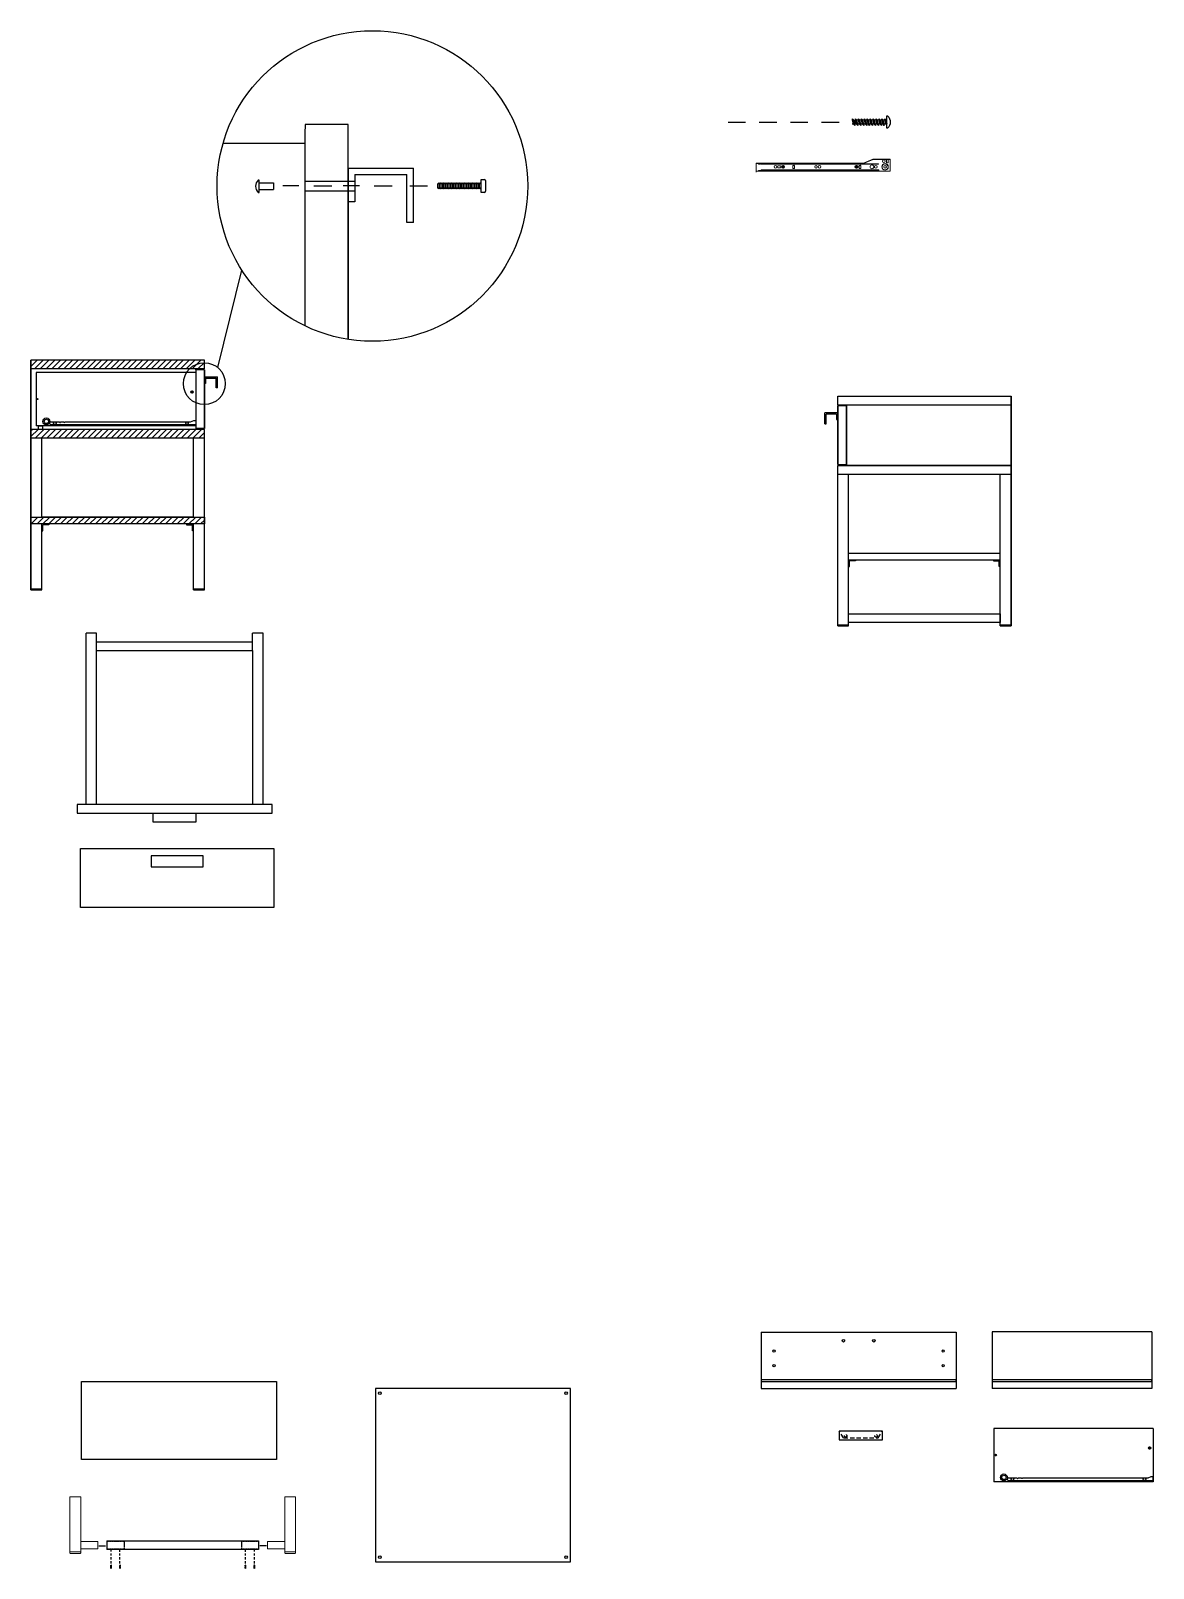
# Model space of a CAD drawing. Header units: millimetres. Extents: x 2356 to 2812, y 1436 to 1791.
# Drawn here: x 2553.1 to 2812.1, y 1436.7 to 1791.4 of the extents above; entities that cross this region are included whole.
import ezdxf

# ---------------------------------------------------------------- set-up
doc = ezdxf.new("R2010")
doc.units = ezdxf.units.MM
doc.linetypes.add('DASHDOT', pattern=[1, 0.5, -0.25, 0, -0.25])
doc.linetypes.add('HIDDEN', pattern=[0.375, 0.25, -0.125])
for name, color, linetype in [('A-FURN', 7, 'Continuous'), ('IN-FURN', 3, 'Continuous'), ('IN-FURN-STOR', 104, 'Continuous'), ('IN-FURN-WKSF', 4, 'Continuous'), ('viti e cerniere', 3, 'Continuous')]:
    doc.layers.add(name, color=color, linetype=linetype)
doc.layers.add('quote', color=1, linetype='Continuous', lineweight=15)
doc.layers.add('Simbologia', color=8, linetype='DASHDOT', lineweight=18)

# ---------------------------------------------------------------- blocks, each defined once
blk = doc.blocks.new('incastro vite')
at = {"layer": 'viti e cerniere'}
for p, q in [((55.801, 429.174), (55.801, 429.985)), ((55.801, 427.736), (55.801, 428.548)), ((55.801, 426.299), (55.801, 427.11)), ((55.801, 424.861), (55.801, 425.672)), ((55.876, 424.191), (55.876, 424.267)), ((55.876, 424.055), (55.876, 424.131)), ((55.876, 423.919), (55.876, 423.996)), ((55.876, 423.784), (55.876, 423.86)), ((55.876, 423.648), (55.876, 423.725)), ((55.876, 423.513), (55.876, 423.589)), ((55.69, 422.885), (55.69, 422.961)), ((55.876, 423.377), (55.876, 423.454)), ((55.876, 423.241), (55.876, 423.318)), ((55.876, 423.106), (55.876, 423.182)), ((55.876, 422.97), (55.876, 423.047)), ((55.876, 422.835), (55.876, 422.911)), ((55.69, 422.749), (55.69, 422.826)), ((55.69, 422.665), (55.69, 422.69)), ((55.876, 422.699), (55.876, 422.776))]:
    blk.add_line(p, q, dxfattribs=at)
for points in [[(55.933, 424.131), (55.876, 424.191), (55.69, 424.24), (55.633, 424.24), (55.933, 424.131), (55.876, 424.131), (55.69, 424.181), (55.633, 424.24)], [(55.933, 423.996), (55.876, 424.055), (55.69, 424.105), (55.633, 424.105), (55.933, 423.996), (55.876, 423.996), (55.69, 424.046), (55.633, 424.105)], [(55.933, 423.86), (55.876, 423.919), (55.69, 423.969), (55.633, 423.969), (55.933, 423.86), (55.876, 423.86), (55.69, 423.91), (55.633, 423.969)], [(55.933, 423.725), (55.876, 423.784), (55.69, 423.834), (55.633, 423.834), (55.933, 423.725), (55.876, 423.725), (55.69, 423.775), (55.633, 423.834)], [(55.933, 423.589), (55.876, 423.648), (55.69, 423.698), (55.633, 423.698), (55.933, 423.589), (55.876, 423.589), (55.69, 423.639), (55.633, 423.698)], [(55.933, 423.454), (55.876, 423.513), (55.69, 423.563), (55.633, 423.563), (55.933, 423.454), (55.876, 423.454), (55.69, 423.503), (55.633, 423.563)], [(55.933, 423.318), (55.876, 423.377), (55.69, 423.427), (55.633, 423.427), (55.933, 423.318), (55.876, 423.318), (55.69, 423.368), (55.633, 423.427)], [(55.933, 423.182), (55.876, 423.241), (55.69, 423.291), (55.633, 423.291), (55.933, 423.182), (55.876, 423.182), (55.69, 423.232), (55.633, 423.291)], [(55.933, 423.047), (55.876, 423.106), (55.69, 423.156), (55.633, 423.156), (55.933, 423.047), (55.876, 423.047), (55.69, 423.097), (55.633, 423.156)], [(55.933, 422.911), (55.876, 422.97), (55.69, 423.02), (55.633, 423.02), (55.933, 422.911), (55.876, 422.911), (55.69, 422.961), (55.633, 423.02)], [(55.933, 422.776), (55.876, 422.835), (55.69, 422.885), (55.633, 422.885), (55.933, 422.776), (55.876, 422.776), (55.69, 422.826), (55.633, 422.885)], [(55.909, 422.665), (55.876, 422.699), (55.69, 422.749), (55.633, 422.749), (55.864, 422.665)], [(55.783, 422.665), (55.69, 422.69), (55.633, 422.749)]]:
    blk.add_lwpolyline(points, dxfattribs=at)
blk.add_lwpolyline([(55.5, 422.665), (55.5, 422.628, 0.451416), (56.066, 422.628), (56.066, 422.665)], format="xyb", close=True, dxfattribs=at)

msp = doc.modelspace()

# ---------------------------------------------------------------- hatches: boundary and pattern name
at = {"layer": 'IN-FURN-STOR'}
h = msp.add_hatch(dxfattribs=at)
h.set_pattern_fill('ANSI31', color=256, scale=0.3)
h.paths.add_polyline_path([(2593.16, 1715.42), (2553.17, 1715.42), (2553.17, 1713.42), (2593.16, 1713.42)])
h.paths.add_polyline_path([(2593.16, 1699.42), (2553.17, 1699.42), (2553.17, 1697.42), (2593.16, 1697.42)])
h = msp.add_hatch(dxfattribs=at)
h.set_pattern_fill('ANSI31', color=256, scale=0.3)
h.paths.add_polyline_path([(2593.16, 1679.14), (2553.17, 1679.15), (2553.17, 1677.65), (2593.16, 1677.64)])

# ---------------------------------------------------------------- linework, layer by layer
for p, q in [((2626.37, 1759.71), (2641.39, 1759.71)), ((2641.39, 1747.21), (2641.39, 1759.71)), ((2627.87, 1758.21), (2639.89, 1758.21)), ((2627.87, 1758.21), (2627.87, 1751.95)), ((2639.89, 1747.21), (2639.89, 1758.21)), ((2627.87, 1751.95), (2626.37, 1751.95)), ((2641.39, 1747.21), (2639.89, 1747.21)), ((2593.16, 1715.42), (2553.16, 1715.42)), ((2553.16, 1715.42), (2553.16, 1662.42)), ((2593.16, 1713.42), (2553.16, 1713.42)), ((2553.17, 1662.42), (2553.17, 1715.42)), ((2591.16, 1713.21), (2591.16, 1713.42)), ((2593.16, 1713.42), (2593.16, 1715.42)), ((2593.16, 1713.21), (2591.16, 1713.21)), ((2591.16, 1713.21), (2591.16, 1699.63)), ((2593.16, 1699.63), (2593.16, 1713.21)), ((2593.16, 1713.21), (2593.16, 1699.63)), ((2593.16, 1711.54), (2596.17, 1711.54)), ((2593.46, 1709.99), (2593.16, 1709.99)), ((2593.46, 1711.24), (2595.87, 1711.24)), ((2593.46, 1711.24), (2593.46, 1709.99)), ((2595.87, 1709.04), (2595.87, 1711.24)), ((2596.17, 1709.04), (2596.17, 1711.54)), ((2596.17, 1709.04), (2595.87, 1709.04)), ((2739.29, 1705.14), (2739.29, 1707.14)), ((2739.29, 1707.14), (2779.29, 1707.14)), ((2779.29, 1707.14), (2779.29, 1654.14)), ((2779.29, 1654.14), (2779.29, 1707.14)), ((2739.29, 1703.25), (2736.29, 1703.25)), ((2736.29, 1700.75), (2736.29, 1703.25)), ((2738.99, 1702.95), (2736.59, 1702.95)), ((2736.59, 1700.75), (2736.59, 1702.95)), ((2738.99, 1702.95), (2738.99, 1701.7)), ((2739.29, 1705.14), (2779.29, 1705.14)), ((2739.29, 1691.34), (2739.29, 1704.92)), ((2739.29, 1704.92), (2741.29, 1704.92)), ((2739.29, 1704.92), (2739.29, 1691.34)), ((2741.29, 1704.92), (2741.29, 1705.14)), ((2741.29, 1704.92), (2741.29, 1691.34)), ((2593.16, 1699.42), (2553.16, 1699.42)), ((2593.16, 1699.63), (2591.16, 1699.63)), ((2591.16, 1699.63), (2591.16, 1699.42)), ((2593.16, 1662.42), (2593.16, 1699.42)), ((2736.29, 1700.75), (2736.59, 1700.75)), ((2738.99, 1701.7), (2739.29, 1701.7)), ((2593.16, 1697.42), (2553.16, 1697.42)), ((2555.67, 1679.15), (2555.67, 1697.42)), ((2590.66, 1679.15), (2590.66, 1697.42)), ((2593.16, 1662.42), (2593.16, 1697.42)), ((2739.29, 1691.34), (2741.29, 1691.34)), ((2739.29, 1654.14), (2739.29, 1691.13)), ((2739.29, 1691.13), (2779.29, 1691.13)), ((2739.29, 1689.14), (2779.29, 1689.14)), ((2739.29, 1654.14), (2739.29, 1689.14)), ((2741.29, 1691.34), (2741.29, 1691.13)), ((2741.79, 1654.14), (2741.79, 1689.14)), ((2776.79, 1654.14), (2776.79, 1689.14)), ((2590.66, 1679.15), (2555.67, 1679.15)), ((2555.67, 1662.42), (2555.67, 1677.65)), ((2590.66, 1677.65), (2555.67, 1677.65)), ((2555.67, 1676.05), (2555.9, 1676.05)), ((2555.9, 1676.05), (2555.9, 1677.41)), ((2557.26, 1677.41), (2555.9, 1677.41)), ((2557.26, 1677.65), (2557.26, 1677.41)), ((2589.07, 1677.65), (2589.07, 1677.41)), ((2589.07, 1677.41), (2590.43, 1677.41)), ((2590.43, 1676.05), (2590.43, 1677.41)), ((2590.66, 1676.05), (2590.43, 1676.05)), ((2590.66, 1662.42), (2590.66, 1677.65)), ((2741.79, 1670.86), (2776.79, 1670.86)), ((2741.79, 1669.36), (2776.79, 1669.36)), ((2741.79, 1667.77), (2742.03, 1667.77)), ((2742.03, 1667.77), (2742.03, 1669.12)), ((2743.38, 1669.12), (2742.03, 1669.12)), ((2743.38, 1669.36), (2743.38, 1669.12)), ((2775.2, 1669.36), (2775.2, 1669.12)), ((2775.2, 1669.12), (2776.55, 1669.12)), ((2776.55, 1667.77), (2776.55, 1669.12)), ((2776.79, 1667.77), (2776.55, 1667.77)), ((2555.67, 1662.59), (2553.17, 1662.59)), ((2555.67, 1662.42), (2553.17, 1662.42)), ((2553.17, 1662.42), (2555.67, 1662.42)), ((2593.16, 1662.59), (2590.66, 1662.59)), ((2593.16, 1662.42), (2590.66, 1662.42)), ((2590.66, 1662.42), (2593.16, 1662.42)), ((2739.29, 1654.31), (2741.79, 1654.31)), ((2739.29, 1654.14), (2741.79, 1654.14)), ((2741.79, 1654.14), (2739.29, 1654.14)), ((2776.79, 1654.31), (2779.29, 1654.31)), ((2776.79, 1654.14), (2779.29, 1654.14)), ((2779.29, 1654.14), (2776.79, 1654.14)), ((2586.92, 1601.04), (2580.92, 1601.04)), ((2580.92, 1601.04), (2580.92, 1598.54)), ((2592.92, 1601.04), (2586.92, 1601.04)), ((2592.92, 1598.54), (2592.92, 1601.04)), ((2580.92, 1598.54), (2592.92, 1598.54)), ((2677.64, 1438.18), (2677.64, 1478.18)), ((2812.07, 1468.96), (2812.07, 1456.62))]:
    msp.add_line(p, q)
at = {"lineweight": 5}
for p, q in [((2742.97, 1760.8), (2742.97, 1760.9)), ((2747.43, 1761.72), (2751.34, 1761.72))]:
    msp.add_line(p, q, dxfattribs=at)
for points in [[(2751.17, 1761.8), (2747.37, 1761.8), (2745.23, 1760.9), (2720.49, 1760.9), (2720.49, 1758.8)], [(2720.49, 1760.8), (2745.23, 1760.8), (2747.43, 1761.72)], [(2721.03, 1760.8), (2721.03, 1760.6), (2721.48, 1760.6), (2721.48, 1760.8)], [(2748.71, 1760.7), (2721.64, 1760.7), (2721.64, 1760.6), (2748.71, 1760.6), (2748.71, 1760.7)], [(2725.47, 1760.22), (2725.47, 1760.22), (2726.07, 1760.22)], [(2726.07, 1759.82), (2726.07, 1759.82), (2725.47, 1759.82)], [(2728.92, 1759.69), (2728.92, 1759.69), (2728.92, 1760.29)], [(2729.32, 1760.29), (2729.32, 1760.29), (2729.32, 1759.69)], [(2744.22, 1759.69), (2744.22, 1759.69), (2744.22, 1760.29)], [(2744.62, 1760.29), (2744.62, 1760.29), (2744.62, 1759.69)], [(2750.53, 1761.02), (2750.53, 1761.02), (2750.53, 1761.62)], [(2750.93, 1761.62), (2750.93, 1761.62), (2750.93, 1761.02)], [(2751.41, 1759.16), (2751.41, 1761.65)], [(2720.49, 1759), (2751.21, 1759)], [(2721.03, 1759), (2721.03, 1759.2), (2721.48, 1759.2), (2721.48, 1759)], [(2748.76, 1759.34), (2721.64, 1759.34), (2721.64, 1759.24), (2748.76, 1759.24), (2748.76, 1759.34)], [(2748.06, 1759.24), (2721.64, 1759.24), (2721.64, 1759.14), (2748.76, 1759.14), (2748.76, 1759.24)]]:
    msp.add_lwpolyline(points, dxfattribs=at)
msp.add_lwpolyline([(2564.62, 1602.72), (2609.22, 1602.72), (2609.22, 1589.12), (2564.62, 1589.12)], close=True)
for centre, radius in [((2724.92, 1760.01), 0.3), ((2734.27, 1760.01), 0.3), ((2735.07, 1760.01), 0.3), ((2747.17, 1760.01), 0.442), ((2748.06, 1760.01), 0.3), ((2750.2, 1760), 0.749), ((2750.2, 1760), 0.685), ((2749.9, 1761.34), 0.3), ((2750.2, 1760), 0.295)]:
    msp.add_circle(centre, radius, dxfattribs=at)
for centre, radius, start, end in [((2725.65, 1760.02), 0.272, 132.5545, 227.4455), ((2725.88, 1760.02), 0.272, 312.5545, 47.4455), ((2729.12, 1760.1), 0.272, 42.5545, 137.4455), ((2729.12, 1759.87), 0.272, 222.5545, 317.4455), ((2744.42, 1760.1), 0.272, 42.5545, 137.4455), ((2744.42, 1759.87), 0.272, 222.5545, 317.4455), ((2750.73, 1761.44), 0.272, 42.5545, 137.4455), ((2750.73, 1761.2), 0.272, 222.5545, 317.4455), ((2751.23, 1761.62), 0.181, 8.2594, 96.5134), ((2751.23, 1759.18), 0.181, 263.4866, 351.7406)]:
    msp.add_arc(centre, radius, start, end, dxfattribs=at)
at = {"layer": 'IN-FURN'}
for p, q in [((2581.29, 1610.89), (2581.29, 1608.89)), ((2591.29, 1608.89), (2591.29, 1610.89)), ((2581.29, 1608.89), (2591.29, 1608.89)), ((2721.59, 1491.18), (2766.59, 1491.18)), ((2721.59, 1491.18), (2721.59, 1478.18)), ((2766.59, 1491.18), (2766.59, 1478.18)), ((2721.59, 1478.18), (2766.59, 1478.18)), ((2749.62, 1468.3), (2739.62, 1468.3)), ((2739.62, 1468.3), (2739.62, 1466.3)), ((2739.62, 1466.3), (2749.62, 1466.3)), ((2749.62, 1466.3), (2749.62, 1468.3))]:
    msp.add_line(p, q, dxfattribs=at)
at = {"layer": 'IN-FURN', "linetype": 'HIDDEN', "ltscale": 4}
for p, q in [((2740.62, 1466.8), (2739.62, 1468.3)), ((2740.62, 1466.8), (2748.62, 1466.8)), ((2748.62, 1466.8), (2749.62, 1468.3))]:
    msp.add_line(p, q, dxfattribs=at)
at = {"layer": 'IN-FURN-STOR', "color": 0}
for p, q in [((2743.2, 1769.87), (2743.33, 1770.8)), ((2744.01, 1770.8), (2743.63, 1770.8)), ((2744.69, 1770.8), (2744.31, 1770.8)), ((2745.37, 1770.8), (2744.98, 1770.8)), ((2746.04, 1770.8), (2745.66, 1770.8)), ((2746.72, 1770.8), (2746.34, 1770.8)), ((2747.4, 1770.8), (2747.02, 1770.8)), ((2748.08, 1770.8), (2747.7, 1770.8)), ((2748.76, 1770.8), (2748.37, 1770.8)), ((2749.43, 1770.8), (2749.05, 1770.8)), ((2616.4, 1769.78), (2616.37, 1767.7)), ((2616.37, 1767.7), (2616.37, 1723.33)), ((2626.37, 1769.78), (2616.4, 1769.78)), ((2626.37, 1720.21), (2626.37, 1769.78)), ((2616.37, 1765.39), (2597.48, 1765.39)), ((2609.12, 1756.29), (2609.12, 1754.8)), ((2647.04, 1755.12), (2647.04, 1756.12)), ((2657.04, 1754.12), (2657.04, 1757.12)), ((2613.28, 1755.63), (2611.23, 1755.63)), ((2614.99, 1755.63), (2613.28, 1755.63)), ((2618.42, 1755.63), (2622.58, 1755.63)), ((2627.21, 1755.63), (2625.16, 1755.63)), ((2628.93, 1755.63), (2627.21, 1755.63)), ((2632.35, 1755.63), (2636.51, 1755.63)), ((2640.53, 1755.63), (2644.68, 1755.63)), ((2626.37, 1751.95), (2626.37, 1720.21)), ((2596.27, 1713.7), (2601.83, 1736.18)), ((2553.16, 1715.42), (2553.11, 1715.42)), ((2553.11, 1715.42), (2553.11, 1697.43)), ((2591.16, 1712.6), (2554.35, 1712.6)), ((2554.35, 1712.6), (2554.35, 1700.26)), ((2591.16, 1700.26), (2554.35, 1700.26)), ((2553.11, 1697.43), (2553.11, 1697.42)), ((2553.11, 1697.42), (2553.17, 1697.42)), ((2741.79, 1654.9), (2741.79, 1656.9)), ((2741.79, 1656.9), (2776.79, 1656.9)), ((2776.79, 1656.9), (2776.79, 1654.9)), ((2776.79, 1654.9), (2741.79, 1654.9)), ((2568.29, 1652.39), (2565.89, 1652.39)), ((2604.29, 1648.39), (2604.29, 1652.39)), ((2606.7, 1652.39), (2604.29, 1652.39)), ((2811.75, 1491.23), (2774.94, 1491.23)), ((2774.94, 1491.23), (2774.94, 1478.18)), ((2811.75, 1491.23), (2811.75, 1478.18)), ((2811.75, 1478.18), (2774.94, 1478.18)), ((2812.07, 1468.96), (2775.26, 1468.96)), ((2775.26, 1468.96), (2775.26, 1456.62)), ((2812.07, 1456.62), (2775.26, 1456.62)), ((2811.98, 1457.88), (2811.98, 1456.93)), ((2568.84, 1441.88), (2570.37, 1441.88)), ((2570.67, 1443.02), (2605.67, 1443.02)), ((2570.67, 1443.02), (2570.67, 1441.02)), ((2605.67, 1441.02), (2570.67, 1441.02)), ((2605.67, 1443.02), (2605.67, 1441.02)), ((2607.5, 1441.88), (2605.97, 1441.88))]:
    msp.add_line(p, q, dxfattribs=at)
at = {"layer": 'IN-FURN-STOR'}
for p, q in [((2626.37, 1759.71), (2626.37, 1751.95)), ((2616.37, 1756.99), (2616.37, 1754.27)), ((2616.37, 1756.72), (2626.37, 1756.72)), ((2626.37, 1756.72), (2627.87, 1756.72)), ((2647.24, 1756.32), (2647.04, 1756.12)), ((2657.04, 1756.12), (2647.04, 1756.12)), ((2647.41, 1756.12), (2647.24, 1756.32)), ((2647.61, 1756.32), (2647.41, 1756.12)), ((2647.41, 1755.12), (2647.41, 1756.12)), ((2647.78, 1756.12), (2647.61, 1756.32)), ((2647.98, 1756.32), (2647.78, 1756.12)), ((2647.78, 1755.12), (2647.78, 1756.12)), ((2648.15, 1756.12), (2647.98, 1756.32)), ((2648.35, 1756.32), (2648.15, 1756.12)), ((2648.15, 1755.12), (2648.15, 1756.12)), ((2648.52, 1756.12), (2648.35, 1756.32)), ((2648.72, 1756.32), (2648.52, 1756.12)), ((2648.52, 1755.12), (2648.52, 1756.12)), ((2648.89, 1756.12), (2648.72, 1756.32)), ((2649.09, 1756.32), (2648.89, 1756.12)), ((2648.89, 1755.12), (2648.89, 1756.12)), ((2649.26, 1756.12), (2649.09, 1756.32)), ((2649.46, 1756.32), (2649.26, 1756.12)), ((2649.26, 1755.12), (2649.26, 1756.12)), ((2649.63, 1756.12), (2649.46, 1756.32)), ((2649.83, 1756.32), (2649.63, 1756.12)), ((2649.63, 1755.12), (2649.63, 1756.12)), ((2650.01, 1756.12), (2649.83, 1756.32)), ((2650.2, 1756.32), (2650.01, 1756.12)), ((2650.01, 1755.12), (2650.01, 1756.12)), ((2650.38, 1756.12), (2650.2, 1756.32)), ((2650.57, 1756.32), (2650.38, 1756.12)), ((2650.38, 1755.12), (2650.38, 1756.12)), ((2650.75, 1756.12), (2650.57, 1756.32)), ((2650.94, 1756.32), (2650.75, 1756.12)), ((2650.75, 1755.12), (2650.75, 1756.12)), ((2651.12, 1756.12), (2650.94, 1756.32)), ((2651.31, 1756.32), (2651.12, 1756.12)), ((2651.12, 1755.12), (2651.12, 1756.12)), ((2651.49, 1756.12), (2651.31, 1756.32)), ((2651.69, 1756.32), (2651.49, 1756.12)), ((2651.49, 1755.12), (2651.49, 1756.12)), ((2651.86, 1756.12), (2651.69, 1756.32)), ((2652.06, 1756.32), (2651.86, 1756.12)), ((2651.86, 1755.12), (2651.86, 1756.12)), ((2652.23, 1756.12), (2652.06, 1756.32)), ((2652.43, 1756.32), (2652.23, 1756.12)), ((2652.23, 1755.12), (2652.23, 1756.12)), ((2652.6, 1756.12), (2652.43, 1756.32)), ((2652.8, 1756.32), (2652.6, 1756.12)), ((2652.6, 1755.12), (2652.6, 1756.12)), ((2652.97, 1756.12), (2652.8, 1756.32)), ((2653.17, 1756.32), (2652.97, 1756.12)), ((2652.97, 1755.12), (2652.97, 1756.12)), ((2653.34, 1756.12), (2653.17, 1756.32)), ((2653.54, 1756.32), (2653.34, 1756.12)), ((2653.34, 1755.12), (2653.34, 1756.12)), ((2653.71, 1756.12), (2653.54, 1756.32)), ((2653.91, 1756.32), (2653.71, 1756.12)), ((2653.71, 1755.12), (2653.71, 1756.12)), ((2654.08, 1756.12), (2653.91, 1756.32)), ((2654.28, 1756.32), (2654.08, 1756.12)), ((2654.08, 1755.12), (2654.08, 1756.12)), ((2654.45, 1756.12), (2654.28, 1756.32)), ((2654.65, 1756.32), (2654.45, 1756.12)), ((2654.45, 1755.12), (2654.45, 1756.12)), ((2654.82, 1756.12), (2654.65, 1756.32)), ((2655.02, 1756.32), (2654.82, 1756.12)), ((2654.82, 1755.12), (2654.82, 1756.12)), ((2655.19, 1756.12), (2655.02, 1756.32)), ((2655.39, 1756.32), (2655.19, 1756.12)), ((2655.19, 1755.12), (2655.19, 1756.12)), ((2655.56, 1756.12), (2655.39, 1756.32)), ((2655.76, 1756.32), (2655.56, 1756.12)), ((2655.56, 1755.12), (2655.56, 1756.12)), ((2655.93, 1756.12), (2655.76, 1756.32)), ((2656.13, 1756.32), (2655.93, 1756.12)), ((2655.93, 1755.12), (2655.93, 1756.12)), ((2656.3, 1756.12), (2656.13, 1756.32)), ((2656.5, 1756.32), (2656.3, 1756.12)), ((2656.3, 1755.12), (2656.3, 1756.12)), ((2656.67, 1756.12), (2656.5, 1756.32)), ((2656.87, 1756.32), (2656.67, 1756.12)), ((2656.67, 1755.12), (2656.67, 1756.12)), ((2657.04, 1756.12), (2656.87, 1756.32)), ((2657.04, 1757.12), (2657.79, 1757.12)), ((2658.04, 1756.87), (2658.04, 1754.37)), ((2616.37, 1754.51), (2626.37, 1754.51)), ((2626.37, 1754.51), (2627.87, 1754.51)), ((2657.04, 1755.12), (2647.04, 1755.12)), ((2647.24, 1754.92), (2647.04, 1755.12)), ((2647.41, 1755.12), (2647.24, 1754.92)), ((2647.61, 1754.92), (2647.41, 1755.12)), ((2647.78, 1755.12), (2647.61, 1754.92)), ((2647.98, 1754.92), (2647.78, 1755.12)), ((2648.15, 1755.12), (2647.98, 1754.92)), ((2648.35, 1754.92), (2648.15, 1755.12)), ((2648.52, 1755.12), (2648.35, 1754.92)), ((2648.72, 1754.92), (2648.52, 1755.12)), ((2648.89, 1755.12), (2648.72, 1754.92)), ((2649.09, 1754.92), (2648.89, 1755.12)), ((2649.26, 1755.12), (2649.09, 1754.92)), ((2649.46, 1754.92), (2649.26, 1755.12)), ((2649.63, 1755.12), (2649.46, 1754.92)), ((2649.83, 1754.92), (2649.63, 1755.12)), ((2650.01, 1755.12), (2649.83, 1754.92)), ((2650.2, 1754.92), (2650.01, 1755.12)), ((2650.38, 1755.12), (2650.2, 1754.92)), ((2650.57, 1754.92), (2650.38, 1755.12)), ((2650.75, 1755.12), (2650.57, 1754.92)), ((2650.94, 1754.92), (2650.75, 1755.12)), ((2651.12, 1755.12), (2650.94, 1754.92)), ((2651.31, 1754.92), (2651.12, 1755.12)), ((2651.49, 1755.12), (2651.31, 1754.92)), ((2651.69, 1754.92), (2651.49, 1755.12)), ((2651.86, 1755.12), (2651.69, 1754.92)), ((2652.06, 1754.92), (2651.86, 1755.12)), ((2652.23, 1755.12), (2652.06, 1754.92)), ((2652.43, 1754.92), (2652.23, 1755.12)), ((2652.6, 1755.12), (2652.43, 1754.92)), ((2652.8, 1754.92), (2652.6, 1755.12)), ((2652.97, 1755.12), (2652.8, 1754.92)), ((2653.17, 1754.92), (2652.97, 1755.12)), ((2653.34, 1755.12), (2653.17, 1754.92)), ((2653.54, 1754.92), (2653.34, 1755.12)), ((2653.71, 1755.12), (2653.54, 1754.92)), ((2653.91, 1754.92), (2653.71, 1755.12)), ((2654.08, 1755.12), (2653.91, 1754.92)), ((2654.28, 1754.92), (2654.08, 1755.12)), ((2654.45, 1755.12), (2654.28, 1754.92)), ((2654.65, 1754.92), (2654.45, 1755.12)), ((2654.82, 1755.12), (2654.65, 1754.92)), ((2655.02, 1754.92), (2654.82, 1755.12)), ((2655.19, 1755.12), (2655.02, 1754.92)), ((2655.39, 1754.92), (2655.19, 1755.12)), ((2655.56, 1755.12), (2655.39, 1754.92)), ((2655.76, 1754.92), (2655.56, 1755.12)), ((2655.93, 1755.12), (2655.76, 1754.92)), ((2656.13, 1754.92), (2655.93, 1755.12)), ((2656.3, 1755.12), (2656.13, 1754.92)), ((2656.5, 1754.92), (2656.3, 1755.12)), ((2656.67, 1755.12), (2656.5, 1754.92)), ((2656.87, 1754.92), (2656.67, 1755.12)), ((2657.04, 1755.12), (2656.87, 1754.92)), ((2657.79, 1754.12), (2657.04, 1754.12)), ((2565.89, 1612.89), (2565.89, 1652.39)), ((2568.29, 1612.89), (2568.29, 1652.39)), ((2568.31, 1650.39), (2604.27, 1650.39)), ((2606.7, 1612.89), (2606.7, 1652.39)), ((2568.29, 1648.39), (2604.29, 1648.39)), ((2604.29, 1648.39), (2604.29, 1612.89)), ((2608.79, 1612.89), (2563.79, 1612.89)), ((2563.79, 1612.89), (2563.79, 1610.89)), ((2563.79, 1610.89), (2608.79, 1610.89)), ((2608.79, 1610.89), (2608.79, 1612.89))]:
    msp.add_line(p, q, dxfattribs=at)
at = {"layer": 'IN-FURN-STOR', "color": 6, "linetype": 'HIDDEN'}
for p, q in [((2574.63, 1442.89), (2574.63, 1441.2)), ((2601.71, 1442.89), (2601.71, 1441.2))]:
    msp.add_line(p, q, dxfattribs=at)
at = {"layer": 'IN-FURN-STOR', "color": 0}
for points in [[(2741.29, 1705.14), (2779.29, 1705.14), (2779.29, 1691.13), (2741.29, 1691.13)], [(2554.9, 1700.26), (2555.84, 1700.26), (2555.84, 1699.42), (2554.9, 1699.42)], [(2553.17, 1679.15), (2593.16, 1679.15), (2593.16, 1677.64), (2553.17, 1677.64)], [(2564.82, 1479.75), (2609.82, 1479.75), (2609.82, 1461.75), (2564.82, 1461.75)], [(2766.59, 1480.12), (2721.59, 1480.12), (2721.59, 1479.76), (2766.59, 1479.76)], [(2811.75, 1480.13), (2774.94, 1480.13), (2774.94, 1479.77), (2811.75, 1479.77)], [(2632.64, 1438.18), (2677.64, 1438.18), (2677.64, 1478.18), (2632.64, 1478.18)]]:
    msp.add_lwpolyline(points, close=True, dxfattribs=at)
for centre, radius in [((2631.93, 1755.6), 35.82), ((2593.16, 1709.99), 4.83), ((2554.68, 1706.43), 0.131), ((2724.59, 1486.8), 0.25), ((2763.59, 1486.8), 0.25), ((2724.59, 1483.41), 0.25), ((2763.59, 1483.41), 0.25), ((2633.66, 1477.09), 0.3), ((2676.61, 1477.09), 0.3), ((2775.71, 1462.79), 0.201), ((2633.66, 1439.26), 0.3), ((2676.61, 1439.26), 0.3)]:
    msp.add_circle(centre, radius, dxfattribs=at)
at = {"layer": 'IN-FURN-STOR'}
for centre, start, end in [((2657.79, 1756.87), 0, 90), ((2657.79, 1754.37), 270, 0)]:
    msp.add_arc(centre, 0.25, start, end, dxfattribs=at)
at = {"layer": 'IN-FURN-WKSF'}
for p, q in [((2557.66, 1700.57), (2562.8, 1700.57)), ((2557.7, 1701.17), (2559.66, 1701.17)), ((2559.66, 1701.17), (2559.89, 1701.03)), ((2559.89, 1701.03), (2559.95, 1701.03)), ((2559.95, 1701.03), (2560.01, 1701.17)), ((2560.01, 1701.17), (2560.66, 1701.17)), ((2560.66, 1701.17), (2560.89, 1701.03)), ((2560.95, 1701.03), (2560.89, 1701.03)), ((2560.95, 1701.03), (2561.01, 1701.17)), ((2561.01, 1701.17), (2562.8, 1701.17)), ((2562.8, 1701.17), (2589.16, 1701.17)), ((2562.8, 1700.57), (2591.16, 1700.57)), ((2778.57, 1456.93), (2783.7, 1456.93)), ((2778.6, 1457.53), (2780.57, 1457.53)), ((2780.57, 1457.53), (2780.79, 1457.39)), ((2780.79, 1457.39), (2780.86, 1457.39)), ((2780.86, 1457.39), (2780.92, 1457.53)), ((2780.92, 1457.53), (2781.57, 1457.53)), ((2781.57, 1457.53), (2781.79, 1457.39)), ((2781.86, 1457.39), (2781.79, 1457.39)), ((2781.86, 1457.39), (2781.92, 1457.53)), ((2781.92, 1457.53), (2783.7, 1457.53)), ((2783.7, 1457.53), (2810.07, 1457.53)), ((2783.7, 1456.93), (2811.98, 1456.93))]:
    msp.add_line(p, q, dxfattribs=at)
for points in [[(2589.16, 1701.17), (2589.95, 1701.17), (2590.7, 1701.52), (2591.16, 1701.52)], [(2810.07, 1457.53), (2810.86, 1457.53), (2811.6, 1457.88), (2811.98, 1457.88)]]:
    msp.add_lwpolyline(points, dxfattribs=at)
for centre, radius in [((2556.71, 1701.27), 0.8), ((2556.71, 1701.27), 0.5), ((2558.66, 1700.87), 0.3), ((2589.16, 1700.87), 0.3), ((2740.59, 1489.18), 0.3), ((2747.59, 1489.18), 0.3), ((2777.61, 1457.63), 0.8), ((2777.61, 1457.63), 0.5), ((2779.57, 1457.23), 0.3), ((2810.07, 1457.23), 0.3)]:
    msp.add_circle(centre, radius, dxfattribs=at)
at = {"layer": 'IN-FURN-WKSF', "linetype": 'HIDDEN', "ltscale": 4}
for centre in [(2741.12, 1467.23), (2748.12, 1467.23)]:
    msp.add_circle(centre, 0.3, dxfattribs=at)
at = {"layer": 'IN-FURN-WKSF'}
for centre in [(2557.77, 1700.86), (2778.67, 1457.23)]:
    msp.add_arc(centre, 0.313, 103.1879, 250.4633, dxfattribs=at)
at = {"layer": 'quote', "color": 0}
for p, q in [((2562.11, 1453.1), (2562.11, 1440.5)), ((2564.63, 1453.1), (2564.63, 1440.5)), ((2611.7, 1453.1), (2611.7, 1440.5)), ((2614.22, 1453.1), (2614.22, 1440.5))]:
    msp.add_line(p, q, dxfattribs=at)
at = {"layer": 'Simbologia', "linetype": 'Continuous'}
for p, q in [((2562.11, 1440.5), (2564.63, 1440.5)), ((2564.63, 1440.77), (2564.63, 1443.29)), ((2564.63, 1442.82), (2568.6, 1442.82)), ((2564.63, 1441.14), (2568.6, 1441.14)), ((2564.63, 1440.93), (2564.63, 1440.61)), ((2568.6, 1441.14), (2568.6, 1442.82)), ((2611.7, 1442.82), (2607.74, 1442.82)), ((2607.74, 1441.14), (2607.74, 1442.82)), ((2611.7, 1441.14), (2607.74, 1441.14)), ((2611.7, 1440.77), (2611.7, 1443.29)), ((2611.7, 1440.93), (2611.7, 1440.61)), ((2614.22, 1440.5), (2611.7, 1440.5)), ((2571.59, 1437.36), (2571.59, 1437.39)), ((2571.59, 1437.39), (2571.71, 1437.39)), ((2571.71, 1437.3), (2571.71, 1437.35)), ((2571.71, 1437.22), (2571.71, 1437.27)), ((2571.71, 1437.13), (2571.71, 1437.18)), ((2571.71, 1437.05), (2571.71, 1437.1)), ((2571.71, 1436.96), (2571.71, 1437.01)), ((2573.63, 1437.35), (2573.63, 1437.38)), ((2573.63, 1437.38), (2573.75, 1437.38)), ((2573.75, 1437.3), (2573.75, 1437.34)), ((2573.75, 1437.21), (2573.75, 1437.26)), ((2573.75, 1437.12), (2573.75, 1437.17)), ((2573.75, 1437.04), (2573.75, 1437.09)), ((2573.75, 1436.95), (2573.75, 1437)), ((2602.7, 1437.38), (2602.59, 1437.38)), ((2602.59, 1437.3), (2602.59, 1437.34)), ((2602.59, 1437.21), (2602.59, 1437.26)), ((2602.59, 1437.12), (2602.59, 1437.17)), ((2602.59, 1437.04), (2602.59, 1437.09)), ((2602.59, 1436.95), (2602.59, 1437)), ((2602.7, 1437.35), (2602.7, 1437.38)), ((2604.75, 1437.39), (2604.63, 1437.39)), ((2604.63, 1437.3), (2604.63, 1437.35)), ((2604.63, 1437.22), (2604.63, 1437.27)), ((2604.63, 1437.13), (2604.63, 1437.18)), ((2604.63, 1437.05), (2604.63, 1437.1)), ((2604.63, 1436.96), (2604.63, 1437.01)), ((2604.75, 1437.36), (2604.75, 1437.39))]:
    msp.add_line(p, q, dxfattribs=at)
at = {"layer": 'Simbologia', "color": 6, "linetype": 'HIDDEN'}
for p, q in [((2570.67, 1442.89), (2574.63, 1442.89)), ((2570.67, 1441.2), (2574.63, 1441.2)), ((2605.67, 1442.89), (2601.71, 1442.89)), ((2605.67, 1441.2), (2601.71, 1441.2))]:
    msp.add_line(p, q, dxfattribs=at)
at = {"layer": 'Simbologia', "linetype": 'Continuous'}
for points in [[(2564.51, 1440.12), (2562.24, 1440.12, -0.414214), (2562.11, 1440.25), (2562.11, 1453.14), (2564.63, 1453.14), (2564.63, 1440.25, -0.414214)], [(2611.83, 1440.12), (2614.1, 1440.12, 0.414214), (2614.22, 1440.25), (2614.22, 1453.14), (2611.7, 1453.14), (2611.7, 1440.25, 0.414214)]]:
    msp.add_lwpolyline(points, format="xyb", close=True, dxfattribs=at)
for points in [[(2571.47, 1436.69), (2571.47, 1436.74), (2571.83, 1436.74), (2571.83, 1436.69)], [(2573.51, 1436.68), (2573.51, 1436.73), (2573.87, 1436.73), (2573.87, 1436.68)], [(2602.82, 1436.68), (2602.82, 1436.73), (2602.47, 1436.73), (2602.47, 1436.68)], [(2604.87, 1436.69), (2604.87, 1436.74), (2604.51, 1436.74), (2604.51, 1436.69)]]:
    msp.add_lwpolyline(points, close=True, dxfattribs=at)
at = {"layer": 'viti e cerniere'}
for p, q in [((2726.47, 1760.06), (2726.47, 1759.96)), ((2726.62, 1760.06), (2726.47, 1760.06)), ((2726.47, 1759.96), (2726.62, 1759.96)), ((2726.72, 1760.21), (2726.62, 1760.21)), ((2726.62, 1760.21), (2726.62, 1760.06)), ((2726.72, 1760.06), (2726.62, 1759.96)), ((2726.72, 1759.96), (2726.62, 1760.06)), ((2726.62, 1759.96), (2726.62, 1759.81)), ((2726.62, 1759.81), (2726.72, 1759.81)), ((2726.72, 1760.06), (2726.72, 1760.21)), ((2726.87, 1760.06), (2726.72, 1760.06)), ((2726.72, 1759.81), (2726.72, 1759.96)), ((2726.72, 1759.96), (2726.87, 1759.96)), ((2726.87, 1759.96), (2726.87, 1760.06)), ((2743.4, 1760.06), (2743.4, 1759.96)), ((2743.55, 1760.06), (2743.4, 1760.06)), ((2743.4, 1759.96), (2743.55, 1759.96)), ((2743.65, 1760.21), (2743.55, 1760.21)), ((2743.55, 1760.21), (2743.55, 1760.06)), ((2743.65, 1760.06), (2743.55, 1759.96)), ((2743.65, 1759.96), (2743.55, 1760.06)), ((2743.55, 1759.96), (2743.55, 1759.81)), ((2743.55, 1759.81), (2743.65, 1759.81)), ((2743.65, 1760.06), (2743.65, 1760.21)), ((2743.8, 1760.06), (2743.65, 1760.06)), ((2743.65, 1759.81), (2743.65, 1759.96)), ((2743.65, 1759.96), (2743.8, 1759.96)), ((2743.8, 1759.96), (2743.8, 1760.06)), ((2605.8, 1756.29), (2609.12, 1756.29)), ((2605.8, 1754.8), (2609.12, 1754.8)), ((2590.12, 1708.11), (2590.12, 1708.01)), ((2590.27, 1708.11), (2590.12, 1708.11)), ((2590.12, 1708.01), (2590.27, 1708.01)), ((2590.37, 1708.26), (2590.27, 1708.26)), ((2590.27, 1708.26), (2590.27, 1708.11)), ((2590.37, 1708.11), (2590.27, 1708.01)), ((2590.37, 1708.01), (2590.27, 1708.11)), ((2590.27, 1708.01), (2590.27, 1707.86)), ((2590.27, 1707.86), (2590.37, 1707.86)), ((2590.37, 1708.11), (2590.37, 1708.26)), ((2590.52, 1708.11), (2590.37, 1708.11)), ((2590.37, 1707.86), (2590.37, 1708.01)), ((2590.37, 1708.01), (2590.52, 1708.01)), ((2590.52, 1708.01), (2590.52, 1708.11)), ((2811.03, 1464.48), (2811.03, 1464.38)), ((2811.18, 1464.48), (2811.03, 1464.48)), ((2811.03, 1464.38), (2811.18, 1464.38)), ((2811.28, 1464.63), (2811.18, 1464.63)), ((2811.18, 1464.63), (2811.18, 1464.48)), ((2811.28, 1464.48), (2811.18, 1464.38)), ((2811.28, 1464.38), (2811.18, 1464.48)), ((2811.18, 1464.38), (2811.18, 1464.23)), ((2811.18, 1464.23), (2811.28, 1464.23)), ((2811.28, 1464.48), (2811.28, 1464.63)), ((2811.43, 1464.48), (2811.28, 1464.48)), ((2811.28, 1464.23), (2811.28, 1464.38)), ((2811.28, 1464.38), (2811.43, 1464.38)), ((2811.43, 1464.38), (2811.43, 1464.48)), ((2571.64, 1440.52), (2571.64, 1441.03)), ((2573.68, 1440.51), (2573.68, 1441.02)), ((2602.66, 1440.51), (2602.66, 1441.02)), ((2604.7, 1440.52), (2604.7, 1441.03)), ((2571.59, 1437.27), (2571.59, 1437.32)), ((2571.59, 1437.19), (2571.59, 1437.23)), ((2571.59, 1437.1), (2571.59, 1437.15)), ((2571.59, 1437.02), (2571.59, 1437.06)), ((2571.59, 1436.93), (2571.59, 1436.98)), ((2571.59, 1436.84), (2571.59, 1436.89)), ((2571.59, 1436.76), (2571.59, 1436.81)), ((2571.64, 1439.61), (2571.64, 1440.12)), ((2571.64, 1438.71), (2571.64, 1439.22)), ((2571.64, 1437.8), (2571.64, 1438.31)), ((2571.71, 1436.88), (2571.71, 1436.92)), ((2571.71, 1436.79), (2571.71, 1436.84)), ((2571.71, 1436.74), (2571.71, 1436.75)), ((2573.63, 1437.26), (2573.63, 1437.31)), ((2573.63, 1437.18), (2573.63, 1437.23)), ((2573.63, 1437.09), (2573.63, 1437.14)), ((2573.63, 1437.01), (2573.63, 1437.06)), ((2573.63, 1436.92), (2573.63, 1436.97)), ((2573.63, 1436.84), (2573.63, 1436.89)), ((2573.63, 1436.75), (2573.63, 1436.8)), ((2573.68, 1439.6), (2573.68, 1440.12)), ((2573.68, 1438.7), (2573.68, 1439.21)), ((2573.68, 1437.79), (2573.68, 1438.3)), ((2573.75, 1436.87), (2573.75, 1436.92)), ((2573.75, 1436.78), (2573.75, 1436.83)), ((2573.75, 1436.73), (2573.75, 1436.75)), ((2602.59, 1436.87), (2602.59, 1436.92)), ((2602.59, 1436.78), (2602.59, 1436.83)), ((2602.59, 1436.73), (2602.59, 1436.75)), ((2602.66, 1439.6), (2602.66, 1440.12)), ((2602.66, 1438.7), (2602.66, 1439.21)), ((2602.66, 1437.79), (2602.66, 1438.3)), ((2602.7, 1437.26), (2602.7, 1437.31)), ((2602.7, 1437.18), (2602.7, 1437.23)), ((2602.7, 1437.09), (2602.7, 1437.14)), ((2602.7, 1437.01), (2602.7, 1437.06)), ((2602.7, 1436.92), (2602.7, 1436.97)), ((2602.7, 1436.84), (2602.7, 1436.89)), ((2602.7, 1436.75), (2602.7, 1436.8)), ((2604.63, 1436.88), (2604.63, 1436.92)), ((2604.63, 1436.79), (2604.63, 1436.84)), ((2604.63, 1436.74), (2604.63, 1436.75)), ((2604.7, 1439.61), (2604.7, 1440.12)), ((2604.7, 1438.71), (2604.7, 1439.22)), ((2604.7, 1437.8), (2604.7, 1438.31)), ((2604.75, 1437.27), (2604.75, 1437.32)), ((2604.75, 1437.19), (2604.75, 1437.23)), ((2604.75, 1437.1), (2604.75, 1437.15)), ((2604.75, 1437.02), (2604.75, 1437.06)), ((2604.75, 1436.93), (2604.75, 1436.98)), ((2604.75, 1436.84), (2604.75, 1436.89)), ((2604.75, 1436.76), (2604.75, 1436.81))]:
    msp.add_line(p, q, dxfattribs=at)
msp.add_lwpolyline([(2605.8, 1756.94), (2605.61, 1756.94, 0.451416), (2605.61, 1754.11), (2605.8, 1754.11)], format="xyb", close=True, dxfattribs=at)
for points in [[(2571.56, 1437.32), (2571.59, 1437.36), (2571.71, 1437.39), (2571.74, 1437.39), (2571.56, 1437.32), (2571.59, 1437.32), (2571.71, 1437.35), (2571.74, 1437.39)], [(2571.56, 1437.23), (2571.59, 1437.27), (2571.71, 1437.3), (2571.74, 1437.3), (2571.56, 1437.23), (2571.59, 1437.23), (2571.71, 1437.27), (2571.74, 1437.3)], [(2571.56, 1437.15), (2571.59, 1437.19), (2571.71, 1437.22), (2571.74, 1437.22), (2571.56, 1437.15), (2571.59, 1437.15), (2571.71, 1437.18), (2571.74, 1437.22)], [(2571.56, 1437.06), (2571.59, 1437.1), (2571.71, 1437.13), (2571.74, 1437.13), (2571.56, 1437.06), (2571.59, 1437.06), (2571.71, 1437.1), (2571.74, 1437.13)], [(2571.56, 1436.98), (2571.59, 1437.02), (2571.71, 1437.05), (2571.74, 1437.05), (2571.56, 1436.98), (2571.59, 1436.98), (2571.71, 1437.01), (2571.74, 1437.05)], [(2571.56, 1436.89), (2571.59, 1436.93), (2571.71, 1436.96), (2571.74, 1436.96), (2571.56, 1436.89), (2571.59, 1436.89), (2571.71, 1436.92), (2571.74, 1436.96)], [(2571.56, 1436.81), (2571.59, 1436.84), (2571.71, 1436.88), (2571.74, 1436.88), (2571.56, 1436.81), (2571.59, 1436.81), (2571.71, 1436.84), (2571.74, 1436.88)], [(2571.57, 1436.74), (2571.59, 1436.76), (2571.71, 1436.79), (2571.74, 1436.79), (2571.6, 1436.74)], [(2571.65, 1436.74), (2571.71, 1436.75), (2571.74, 1436.79)], [(2573.6, 1437.31), (2573.63, 1437.35), (2573.75, 1437.38), (2573.79, 1437.38), (2573.6, 1437.31), (2573.63, 1437.31), (2573.75, 1437.34), (2573.79, 1437.38)], [(2573.6, 1437.23), (2573.63, 1437.26), (2573.75, 1437.3), (2573.79, 1437.3), (2573.6, 1437.23), (2573.63, 1437.23), (2573.75, 1437.26), (2573.79, 1437.3)], [(2573.6, 1437.14), (2573.63, 1437.18), (2573.75, 1437.21), (2573.79, 1437.21), (2573.6, 1437.14), (2573.63, 1437.14), (2573.75, 1437.17), (2573.79, 1437.21)], [(2573.6, 1437.06), (2573.63, 1437.09), (2573.75, 1437.12), (2573.79, 1437.12), (2573.6, 1437.06), (2573.63, 1437.06), (2573.75, 1437.09), (2573.79, 1437.12)], [(2573.6, 1436.97), (2573.63, 1437.01), (2573.75, 1437.04), (2573.79, 1437.04), (2573.6, 1436.97), (2573.63, 1436.97), (2573.75, 1437), (2573.79, 1437.04)], [(2573.6, 1436.89), (2573.63, 1436.92), (2573.75, 1436.95), (2573.79, 1436.95), (2573.6, 1436.89), (2573.63, 1436.89), (2573.75, 1436.92), (2573.79, 1436.95)], [(2573.6, 1436.8), (2573.63, 1436.84), (2573.75, 1436.87), (2573.79, 1436.87), (2573.6, 1436.8), (2573.63, 1436.8), (2573.75, 1436.83), (2573.79, 1436.87)], [(2573.61, 1436.73), (2573.63, 1436.75), (2573.75, 1436.78), (2573.79, 1436.78), (2573.64, 1436.73)], [(2573.69, 1436.73), (2573.75, 1436.75), (2573.79, 1436.78)], [(2602.74, 1437.31), (2602.7, 1437.35), (2602.59, 1437.38), (2602.55, 1437.38), (2602.74, 1437.31), (2602.7, 1437.31), (2602.59, 1437.34), (2602.55, 1437.38)], [(2602.74, 1437.23), (2602.7, 1437.26), (2602.59, 1437.3), (2602.55, 1437.3), (2602.74, 1437.23), (2602.7, 1437.23), (2602.59, 1437.26), (2602.55, 1437.3)], [(2602.74, 1437.14), (2602.7, 1437.18), (2602.59, 1437.21), (2602.55, 1437.21), (2602.74, 1437.14), (2602.7, 1437.14), (2602.59, 1437.17), (2602.55, 1437.21)], [(2602.74, 1437.06), (2602.7, 1437.09), (2602.59, 1437.12), (2602.55, 1437.12), (2602.74, 1437.06), (2602.7, 1437.06), (2602.59, 1437.09), (2602.55, 1437.12)], [(2602.74, 1436.97), (2602.7, 1437.01), (2602.59, 1437.04), (2602.55, 1437.04), (2602.74, 1436.97), (2602.7, 1436.97), (2602.59, 1437), (2602.55, 1437.04)], [(2602.74, 1436.89), (2602.7, 1436.92), (2602.59, 1436.95), (2602.55, 1436.95), (2602.74, 1436.89), (2602.7, 1436.89), (2602.59, 1436.92), (2602.55, 1436.95)], [(2602.74, 1436.8), (2602.7, 1436.84), (2602.59, 1436.87), (2602.55, 1436.87), (2602.74, 1436.8), (2602.7, 1436.8), (2602.59, 1436.83), (2602.55, 1436.87)], [(2602.72, 1436.73), (2602.7, 1436.75), (2602.59, 1436.78), (2602.55, 1436.78), (2602.7, 1436.73)], [(2602.64, 1436.73), (2602.59, 1436.75), (2602.55, 1436.78)], [(2604.78, 1437.32), (2604.75, 1437.36), (2604.63, 1437.39), (2604.59, 1437.39), (2604.78, 1437.32), (2604.75, 1437.32), (2604.63, 1437.35), (2604.59, 1437.39)], [(2604.78, 1437.23), (2604.75, 1437.27), (2604.63, 1437.3), (2604.59, 1437.3), (2604.78, 1437.23), (2604.75, 1437.23), (2604.63, 1437.27), (2604.59, 1437.3)], [(2604.78, 1437.15), (2604.75, 1437.19), (2604.63, 1437.22), (2604.59, 1437.22), (2604.78, 1437.15), (2604.75, 1437.15), (2604.63, 1437.18), (2604.59, 1437.22)], [(2604.78, 1437.06), (2604.75, 1437.1), (2604.63, 1437.13), (2604.59, 1437.13), (2604.78, 1437.06), (2604.75, 1437.06), (2604.63, 1437.1), (2604.59, 1437.13)], [(2604.78, 1436.98), (2604.75, 1437.02), (2604.63, 1437.05), (2604.59, 1437.05), (2604.78, 1436.98), (2604.75, 1436.98), (2604.63, 1437.01), (2604.59, 1437.05)], [(2604.78, 1436.89), (2604.75, 1436.93), (2604.63, 1436.96), (2604.59, 1436.96), (2604.78, 1436.89), (2604.75, 1436.89), (2604.63, 1436.92), (2604.59, 1436.96)], [(2604.78, 1436.81), (2604.75, 1436.84), (2604.63, 1436.88), (2604.59, 1436.88), (2604.78, 1436.81), (2604.75, 1436.81), (2604.63, 1436.84), (2604.59, 1436.88)], [(2604.77, 1436.74), (2604.75, 1436.76), (2604.63, 1436.79), (2604.59, 1436.79), (2604.74, 1436.74)], [(2604.69, 1436.74), (2604.63, 1436.75), (2604.59, 1436.79)]]:
    msp.add_lwpolyline(points, dxfattribs=at)
for centre in [(2726.67, 1760.01), (2743.6, 1760.01), (2590.32, 1708.06), (2811.23, 1464.43)]:
    msp.add_circle(centre, 0.288, dxfattribs=at)

# ---------------------------------------------------------------- block references
at = {"layer": 'A-FURN', "xscale": -5, "yscale": 5, "zscale": 5, "rotation": 90}
msp.add_blockref('incastro vite', (4863.91, 2049.25), dxfattribs=at)

doc.saveas('drawing.dxf')
